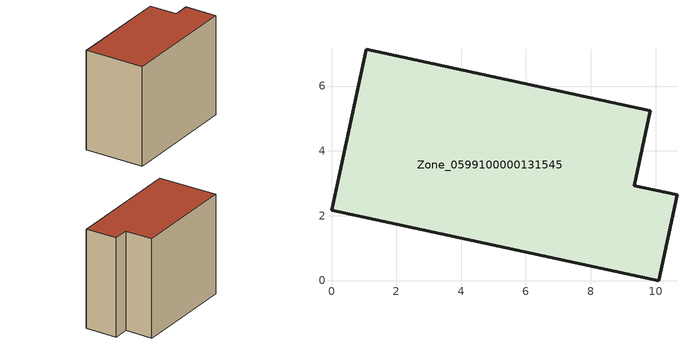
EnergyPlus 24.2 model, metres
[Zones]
Zone_0599100000131545
 floor ground (C_G): 0,2.17 1.07,7.13 9.84,5.24 9.34,2.93 10.66,2.64 10.09,0 z0
 wall outside (C_F): 1.07,7.13 0,2.17 10.09,0 10.66,2.64 9.34,2.93 9.84,5.24 1.07,7.13 z0:8.46
 roof outside (C_R): 0,2.17 10.09,0 10.66,2.64 9.34,2.93 9.84,5.24 1.07,7.13 z8.46
[BUILDING]
Pand.0599100000131545: North Axis=0; Terrain=City; Loads Convergence Tolerance Value=0.04; Temperature Convergence Tolerance Value=0.4; Solar Distribution=FullExterior; Maximum Number of Warmup Days=25; Minimum Number of Warmup Days=1
[Site:Location]
Rotterdam.The.Hague.AP_ZH_NLD Design_Conditions: Latitude=51.96; Longitude=4.45; Time Zone=1; Elevation=-4.5
[SITE:GROUNDTEMPERATURE:BUILDINGSURFACE]
18, 18, 18, 18, 18, 18, 18, 18, 18, 18, 18, 18
[MATERIAL] Thermal Absorptance=0.9; Solar Absorptance=0.7; Visible Absorptance=0.7
Name | Roughness | Thickness | Conductivity | Density | Specific Heat
G.TC.1975-1991 | MediumSmooth | 0.15 | 0.288461 | 540 | 1210
F.TC.1975-1991 | Rough | 0.3 | 0.230769 | 1920 | 840
R.TC.1975-1991 | MediumRough | 0.2 | 0.153846 | 1500 | 1000
[CONSTRUCTION]
C_G: G.TC.1975-1991
C_F: F.TC.1975-1991
C_R: R.TC.1975-1991
[ZONE]
Zone_0599100000131545: Type=1; Multiplier=1; Ceiling Height=Autocalculate; Volume=Autocalculate; Floor Area=autocalculate; Part of Total Floor Area=Yes
[ZONEINFILTRATION:DESIGNFLOWRATE]
Infil_Zone_0599100000131545: Zone or ZoneList or Space or SpaceList=Zone_0599100000131545; Schedule=AlwaysOn; Design Flow Rate Calculation Method=Flow/Area; Flow Rate per Floor Area=0.003; Constant Term Coefficient=1; Temperature Term Coefficient=0; Velocity Term Coefficient=0; Velocity Squared Term Coefficient=0
[HVACTEMPLATE:ZONE:IDEALLOADSAIRSYSTEM]
Zone_0599100000131545: Maximum Heating Supply Air Temperature=50; Minimum Cooling Supply Air Temperature=13; Maximum Heating Supply Air Humidity Ratio=0.0156; Minimum Cooling Supply Air Humidity Ratio=0.0077; Heating Limit=NoLimit; Cooling Limit=NoLimit; Dehumidification Control Type=ConstantSensibleHeatRatio; Cooling Sensible Heat Ratio=0.7; Dehumidification Setpoint=60; Humidification Control Type=None; Humidification Setpoint=30; Outdoor Air Method=None; Outdoor Air Flow Rate per Person=0.00944; Outdoor Air Flow Rate per Zone Floor Area=0; Outdoor Air Flow Rate per Zone=0; Demand Controlled Ventilation Type=None; Outdoor Air Economizer Type=NoEconomizer; Heat Recovery Type=None; Sensible Heat Recovery Effectiveness=0.7; Latent Heat Recovery Effectiveness=0.65
[ZONECONTROL:THERMOSTAT]
ThermostatControl_Zone_0599100000131545: Zone or ZoneList=Zone_0599100000131545; Control Type Schedule=DualSetpointControlType; Control 1=Thermostat_Zone_0599100000131545; Temperature Difference Between Cutout And Setpoint=0
[THERMOSTATSETPOINT:DUALSETPOINT]
Thermostat_Zone_0599100000131545: Heating Setpoint Temperature Schedule=HeatingSetpoint_Zone_0599100000131545; Cooling Setpoint Temperature Schedule=CoolingSetpoint_Zone_0599100000131545
[SCHEDULE:COMPACT]
HeatingSetpoint_Zone_0599100000131545: Through: 12/31, For: AllDays, Until: 24:00, 21
CoolingSetpoint_Zone_0599100000131545: Through: 12/31, For: AllDays, Until: 24:00, 24
DualSetpointControlType: Through: 12/31, For: AllDays, Until: 24:00, 4
AlwaysOn: Through: 12/31, For: AllDays, Until: 24:00, 1
